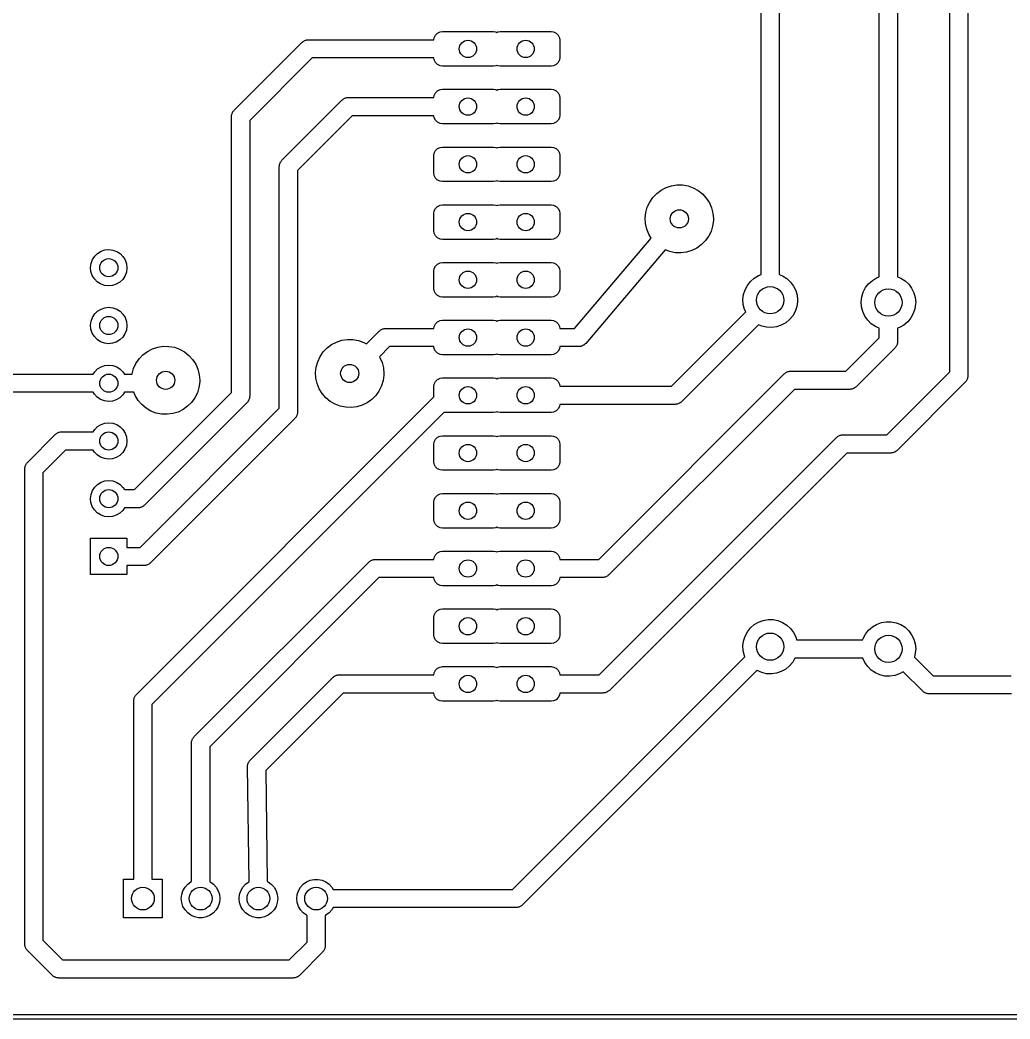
# Model space of a CAD drawing. Extents: x 66 to 226, y -133 to -63.
# Drawn here: x 137.09 to 180.65, y -133.1 to -89.15 of the extents above; entities that cross this region are included whole.
import ezdxf

# ---------------------------------------------------------------- set-up
doc = ezdxf.new("R2010")
doc.units = 0
doc.layers.add('BLACK', color=7, linetype='CONTINUOUS')

msp = doc.modelspace()

# ---------------------------------------------------------------- linework, layer by layer
at = {"layer": 'BLACK', "linetype": 'CONTINUOUS'}
for p, q in [((175.7, -71.5), (175.7, -100.453)), ((174.9, -100.454), (174.9, -71.6657)), ((169.7, -100.354), (169.7, -72.3657)), ((170.5, -72.2), (170.5, -100.353)), ((178, -104.634), (178, -86.2841)), ((178.8, -86.7923), (178.8, -104.8)), ((149.523, -90.1187), (149.545, -90.0964)), ((149.545, -90.0964), (149.573, -90.0821)), ((149.573, -90.0821), (149.598, -90.0636)), ((149.598, -90.0636), (149.628, -90.0539)), ((149.628, -90.0539), (149.656, -90.0396)), ((149.656, -90.0396), (149.687, -90.0347)), ((149.687, -90.0347), (149.717, -90.0249)), ((149.717, -90.0249), (149.749, -90.0249)), ((149.749, -90.0249), (149.78, -90.02)), ((149.78, -90.02), (155.303, -90.02)), ((155.303, -90.02), (155.316, -89.9302)), ((155.316, -89.9302), (155.371, -89.8178)), ((155.371, -89.8178), (155.459, -89.7292)), ((155.459, -89.7292), (155.572, -89.6741)), ((155.572, -89.6741), (155.681, -89.658)), ((155.681, -89.658), (157.919, -89.658)), ((157.919, -89.658), (158.028, -89.6739)), ((158.028, -89.6739), (158.07, -89.6945)), ((158.07, -89.6945), (158.112, -89.6741)), ((158.112, -89.6741), (158.221, -89.658)), ((158.221, -89.658), (160.459, -89.658)), ((160.459, -89.658), (160.568, -89.6739)), ((160.568, -89.6739), (160.68, -89.7288)), ((160.68, -89.7288), (160.769, -89.8172)), ((160.769, -89.8172), (160.824, -89.9295)), ((160.824, -89.9295), (160.84, -90.039)), ((160.84, -90.039), (160.84, -90.801)), ((146.517, -93.1172), (149.497, -90.1372)), ((149.497, -90.1372), (149.523, -90.1187)), ((149.946, -90.82), (147.2, -93.5657)), ((155.303, -90.82), (149.946, -90.82)), ((155.316, -90.9105), (155.303, -90.82)), ((155.371, -91.0228), (155.316, -90.9105)), ((160.824, -90.9098), (160.769, -91.0222)), ((160.84, -90.801), (160.824, -90.9098)), ((155.46, -91.1112), (155.371, -91.0228)), ((155.572, -91.1661), (155.46, -91.1112)), ((155.681, -91.182), (155.572, -91.1661)), ((157.919, -91.182), (155.681, -91.182)), ((158.028, -91.1659), (157.919, -91.182)), ((158.07, -91.1455), (158.028, -91.1659)), ((158.112, -91.1661), (158.07, -91.1455)), ((158.221, -91.182), (158.112, -91.1661)), ((160.459, -91.182), (158.221, -91.182)), ((160.568, -91.1659), (160.459, -91.182)), ((160.681, -91.1108), (160.568, -91.1659)), ((160.769, -91.0222), (160.681, -91.1108)), ((155.371, -92.3578), (155.459, -92.2692)), ((155.459, -92.2692), (155.572, -92.2141)), ((155.572, -92.2141), (155.681, -92.198)), ((155.681, -92.198), (157.919, -92.198)), ((157.919, -92.198), (158.028, -92.2139)), ((158.028, -92.2139), (158.07, -92.2345)), ((158.07, -92.2345), (158.112, -92.2141)), ((158.112, -92.2141), (158.221, -92.198)), ((158.221, -92.198), (160.459, -92.198)), ((160.459, -92.198), (160.568, -92.2139)), ((160.568, -92.2139), (160.68, -92.2688)), ((160.68, -92.2688), (160.769, -92.3572)), ((148.617, -95.3172), (151.257, -92.6772)), ((151.257, -92.6772), (151.283, -92.6587)), ((151.283, -92.6587), (151.305, -92.6364)), ((151.305, -92.6364), (151.333, -92.6221)), ((151.333, -92.6221), (151.358, -92.6036)), ((151.358, -92.6036), (151.388, -92.5939)), ((151.388, -92.5939), (151.416, -92.5796)), ((151.416, -92.5796), (151.447, -92.5747)), ((151.447, -92.5747), (151.477, -92.5649)), ((151.477, -92.5649), (151.509, -92.5649)), ((151.509, -92.5649), (151.54, -92.56)), ((151.54, -92.56), (155.303, -92.56)), ((155.303, -92.56), (155.316, -92.4702)), ((155.316, -92.4702), (155.371, -92.3578)), ((160.769, -92.3572), (160.824, -92.4695)), ((160.824, -92.4695), (160.84, -92.579)), ((160.84, -92.579), (160.84, -93.341)), ((146.462, -93.1929), (146.476, -93.1649)), ((146.476, -93.1649), (146.499, -93.1426)), ((146.499, -93.1426), (146.517, -93.1172)), ((146.4, -93.4), (146.405, -93.3689)), ((146.4, -105.534), (146.4, -93.4)), ((146.405, -93.3374), (146.415, -93.3075)), ((146.405, -93.3689), (146.405, -93.3374)), ((146.415, -93.3075), (146.42, -93.2764)), ((146.42, -93.2764), (146.434, -93.2483)), ((146.434, -93.2483), (146.444, -93.2184)), ((146.444, -93.2184), (146.462, -93.1929)), ((147.2, -93.5657), (147.2, -105.7)), ((151.706, -93.36), (149.3, -95.7657)), ((155.303, -93.36), (151.706, -93.36)), ((155.316, -93.4505), (155.303, -93.36)), ((155.371, -93.5628), (155.316, -93.4505)), ((155.46, -93.6512), (155.371, -93.5628)), ((160.769, -93.5622), (160.681, -93.6508)), ((160.824, -93.4498), (160.769, -93.5622)), ((160.84, -93.341), (160.824, -93.4498)), ((155.572, -93.7061), (155.46, -93.6512)), ((155.681, -93.722), (155.572, -93.7061)), ((157.919, -93.722), (155.681, -93.722)), ((158.028, -93.7059), (157.919, -93.722)), ((158.07, -93.6855), (158.028, -93.7059)), ((158.112, -93.7061), (158.07, -93.6855)), ((158.221, -93.722), (158.112, -93.7061)), ((160.459, -93.722), (158.221, -93.722)), ((160.568, -93.7059), (160.459, -93.722)), ((160.681, -93.6508), (160.568, -93.7059)), ((155.316, -95.0102), (155.371, -94.8978)), ((155.371, -94.8978), (155.459, -94.8092)), ((155.459, -94.8092), (155.572, -94.7541)), ((155.572, -94.7541), (155.681, -94.738)), ((155.681, -94.738), (157.919, -94.738)), ((157.919, -94.738), (158.028, -94.7539)), ((158.028, -94.7539), (158.07, -94.7745)), ((158.07, -94.7745), (158.112, -94.7541)), ((158.112, -94.7541), (158.221, -94.738)), ((158.221, -94.738), (160.459, -94.738)), ((160.459, -94.738), (160.568, -94.7539)), ((160.568, -94.7539), (160.68, -94.8088)), ((160.68, -94.8088), (160.769, -94.8972)), ((160.769, -94.8972), (160.824, -95.0095)), ((148.562, -95.3929), (148.576, -95.3649)), ((148.576, -95.3649), (148.599, -95.3426)), ((148.599, -95.3426), (148.617, -95.3172)), ((155.3, -95.119), (155.316, -95.0102)), ((155.3, -95.881), (155.3, -95.119)), ((160.824, -95.0095), (160.84, -95.119)), ((160.84, -95.119), (160.84, -95.881)), ((148.5, -95.6), (148.505, -95.5689)), ((148.5, -106.234), (148.5, -95.6)), ((148.505, -95.5374), (148.515, -95.5075)), ((148.505, -95.5689), (148.505, -95.5374)), ((148.515, -95.5075), (148.52, -95.4764)), ((148.52, -95.4764), (148.534, -95.4483)), ((148.534, -95.4483), (148.544, -95.4184)), ((148.544, -95.4184), (148.562, -95.3929)), ((149.3, -95.7657), (149.3, -106.4)), ((155.316, -95.9905), (155.3, -95.881)), ((155.371, -96.1028), (155.316, -95.9905)), ((155.46, -96.1912), (155.371, -96.1028)), ((155.572, -96.2461), (155.46, -96.1912)), ((155.681, -96.262), (155.572, -96.2461)), ((158.028, -96.2459), (157.919, -96.262)), ((158.07, -96.2255), (158.028, -96.2459)), ((158.112, -96.2461), (158.07, -96.2255)), ((158.221, -96.262), (158.112, -96.2461)), ((160.568, -96.2459), (160.459, -96.262)), ((160.681, -96.1908), (160.568, -96.2459)), ((160.769, -96.1022), (160.681, -96.1908)), ((160.824, -95.9898), (160.769, -96.1022)), ((160.84, -95.881), (160.824, -95.9898)), ((157.919, -96.262), (155.681, -96.262)), ((160.459, -96.262), (158.221, -96.262)), ((165.104, -96.7783), (165.301, -96.6307)), ((165.301, -96.6307), (165.519, -96.5172)), ((165.519, -96.5172), (165.752, -96.4408)), ((165.752, -96.4408), (165.995, -96.4037)), ((165.995, -96.4037), (166.241, -96.4067)), ((166.241, -96.4067), (166.483, -96.4498)), ((166.483, -96.4498), (166.715, -96.5318)), ((166.715, -96.5318), (166.93, -96.6506)), ((166.93, -96.6506), (167.123, -96.803)), ((164.796, -97.1591), (164.934, -96.956)), ((164.934, -96.956), (165.104, -96.7783)), ((167.123, -96.803), (167.288, -96.9848)), ((167.288, -96.9848), (167.422, -97.1912)), ((155.3, -97.659), (155.316, -97.5502)), ((155.316, -97.5502), (155.371, -97.4378)), ((155.371, -97.4378), (155.459, -97.3492)), ((155.459, -97.3492), (155.572, -97.2941)), ((155.572, -97.2941), (155.681, -97.278)), ((155.681, -97.278), (157.919, -97.278)), ((157.919, -97.278), (158.028, -97.2939)), ((158.028, -97.2939), (158.07, -97.3145)), ((158.07, -97.3145), (158.112, -97.2941)), ((158.112, -97.2941), (158.221, -97.278)), ((158.221, -97.278), (160.459, -97.278)), ((160.459, -97.278), (160.568, -97.2939)), ((160.568, -97.2939), (160.68, -97.3488)), ((160.68, -97.3488), (160.769, -97.4372)), ((160.769, -97.4372), (160.824, -97.5495)), ((160.824, -97.5495), (160.84, -97.659)), ((164.627, -97.6189), (164.692, -97.3821)), ((164.692, -97.3821), (164.796, -97.1591)), ((167.422, -97.1912), (167.52, -97.4166)), ((167.52, -97.4166), (167.58, -97.655)), ((155.3, -98.421), (155.3, -97.659)), ((160.84, -97.659), (160.84, -98.421)), ((164.6, -97.8634), (164.627, -97.6189)), ((164.615, -98.1088), (164.6, -97.8634)), ((167.598, -97.9733), (167.566, -98.217)), ((167.58, -97.655), (167.6, -97.9)), ((167.6, -97.9), (167.598, -97.9733)), ((155.316, -98.5305), (155.3, -98.421)), ((160.84, -98.421), (160.824, -98.5298)), ((164.669, -98.3486), (164.615, -98.1088)), ((164.761, -98.5763), (164.669, -98.3486)), ((167.566, -98.217), (167.495, -98.4522)), ((155.371, -98.6428), (155.316, -98.5305)), ((155.46, -98.7312), (155.371, -98.6428)), ((155.572, -98.7861), (155.46, -98.7312)), ((155.681, -98.802), (155.572, -98.7861)), ((157.919, -98.802), (155.681, -98.802)), ((158.028, -98.7859), (157.919, -98.802)), ((158.07, -98.7655), (158.028, -98.7859)), ((158.112, -98.7861), (158.07, -98.7655)), ((158.221, -98.802), (158.112, -98.7861)), ((160.459, -98.802), (158.221, -98.802)), ((160.568, -98.7859), (160.459, -98.802)), ((160.681, -98.7308), (160.568, -98.7859)), ((160.769, -98.6422), (160.681, -98.7308)), ((160.824, -98.5298), (160.769, -98.6422)), ((161.495, -102.72), (164.863, -98.7422)), ((164.863, -98.7422), (164.761, -98.5763)), ((167.242, -98.8722), (167.068, -99.0457)), ((167.386, -98.6726), (167.242, -98.8722)), ((167.495, -98.4522), (167.386, -98.6726)), ((140.505, -99.4196), (140.657, -99.3261)), ((140.657, -99.3261), (140.826, -99.2687)), ((140.826, -99.2687), (141.003, -99.25)), ((141.003, -99.25), (141.18, -99.2711)), ((141.18, -99.2711), (141.348, -99.331)), ((165.472, -99.2605), (161.985, -103.378)), ((165.682, -99.3404), (165.472, -99.2605)), ((166.647, -99.2966), (166.412, -99.3672)), ((166.868, -99.1884), (166.647, -99.2966)), ((167.068, -99.0457), (166.868, -99.1884)), ((140.22, -99.8619), (140.281, -99.6943)), ((140.281, -99.6943), (140.378, -99.5444)), ((140.378, -99.5444), (140.505, -99.4196)), ((141.348, -99.331), (141.499, -99.4265)), ((141.499, -99.4265), (141.624, -99.5531)), ((141.624, -99.5531), (141.719, -99.7043)), ((141.719, -99.7043), (141.778, -99.8728)), ((165.922, -99.3894), (165.682, -99.3404)), ((166.168, -99.3985), (165.922, -99.3894)), ((166.412, -99.3672), (166.168, -99.3985)), ((140.198, -100.039), (140.22, -99.8619)), ((140.215, -100.216), (140.198, -100.039)), ((141.797, -100.072), (141.772, -100.249)), ((141.778, -99.8728), (141.797, -100.05)), ((141.797, -100.05), (141.797, -100.072)), ((155.3, -100.199), (155.316, -100.09)), ((155.3, -100.961), (155.3, -100.199)), ((155.316, -100.09), (155.371, -99.9778)), ((155.371, -99.9778), (155.459, -99.8892)), ((155.459, -99.8892), (155.572, -99.8341)), ((155.572, -99.8341), (155.681, -99.818)), ((155.681, -99.818), (157.919, -99.818)), ((157.919, -99.818), (158.028, -99.8339)), ((158.028, -99.8339), (158.07, -99.8545)), ((158.07, -99.8545), (158.112, -99.8341)), ((158.112, -99.8341), (158.221, -99.818)), ((158.221, -99.818), (160.459, -99.818)), ((160.459, -99.818), (160.568, -99.8339)), ((160.568, -99.8339), (160.68, -99.8888)), ((160.68, -99.8888), (160.769, -99.9772)), ((160.769, -99.9772), (160.824, -100.09)), ((160.824, -100.09), (160.84, -100.199)), ((160.84, -100.199), (160.84, -100.961)), ((140.271, -100.386), (140.215, -100.216)), ((140.364, -100.538), (140.271, -100.386)), ((140.488, -100.666), (140.364, -100.538)), ((141.61, -100.564), (141.481, -100.687)), ((141.709, -100.416), (141.61, -100.564)), ((141.772, -100.249), (141.709, -100.416)), ((169.23, -100.654), (169.395, -100.509)), ((169.395, -100.509), (169.583, -100.397)), ((169.583, -100.397), (169.7, -100.354)), ((170.5, -100.353), (170.645, -100.411)), ((170.645, -100.411), (170.831, -100.528)), ((170.831, -100.528), (170.992, -100.677)), ((174.43, -100.754), (174.595, -100.609)), ((174.595, -100.609), (174.783, -100.497)), ((174.783, -100.497), (174.9, -100.454)), ((175.7, -100.453), (175.845, -100.511)), ((175.845, -100.511), (176.031, -100.628)), ((176.031, -100.628), (176.192, -100.777)), ((140.637, -100.764), (140.488, -100.666)), ((140.804, -100.826), (140.637, -100.764)), ((140.981, -100.85), (140.804, -100.826)), ((141.158, -100.834), (140.981, -100.85)), ((141.328, -100.779), (141.158, -100.834)), ((141.481, -100.687), (141.328, -100.779)), ((155.316, -101.07), (155.3, -100.961)), ((155.371, -101.183), (155.316, -101.07)), ((160.824, -101.07), (160.769, -101.182)), ((160.84, -100.961), (160.824, -101.07)), ((168.926, -101.231), (168.991, -101.021)), ((168.991, -101.021), (169.094, -100.826)), ((169.094, -100.826), (169.23, -100.654)), ((170.992, -100.677), (171.123, -100.853)), ((171.123, -100.853), (171.22, -101.05)), ((171.22, -101.05), (171.28, -101.261)), ((174.191, -101.121), (174.294, -100.926)), ((174.294, -100.926), (174.43, -100.754)), ((176.192, -100.777), (176.323, -100.953)), ((176.323, -100.953), (176.42, -101.15)), ((155.46, -101.271), (155.371, -101.183)), ((155.572, -101.326), (155.46, -101.271)), ((155.681, -101.342), (155.572, -101.326)), ((157.919, -101.342), (155.681, -101.342)), ((158.028, -101.326), (157.919, -101.342)), ((158.07, -101.306), (158.028, -101.326)), ((158.112, -101.326), (158.07, -101.306)), ((158.221, -101.342), (158.112, -101.326)), ((160.459, -101.342), (158.221, -101.342)), ((160.568, -101.326), (160.459, -101.342)), ((160.681, -101.271), (160.568, -101.326)), ((160.769, -101.182), (160.681, -101.271)), ((168.9, -101.449), (168.926, -101.231)), ((168.915, -101.668), (168.9, -101.449)), ((171.28, -101.261), (171.3, -101.48)), ((171.3, -101.48), (171.298, -101.543)), ((174.1, -101.549), (174.126, -101.331)), ((174.126, -101.331), (174.191, -101.121)), ((176.42, -101.15), (176.48, -101.361)), ((176.48, -101.361), (176.5, -101.58)), ((140.378, -102.084), (140.505, -101.96)), ((140.505, -101.96), (140.657, -101.866)), ((140.657, -101.866), (140.826, -101.809)), ((140.826, -101.809), (141.003, -101.79)), ((141.003, -101.79), (141.18, -101.811)), ((141.18, -101.811), (141.348, -101.871)), ((141.348, -101.871), (141.499, -101.967)), ((168.969, -101.881), (168.915, -101.668)), ((169.021, -101.993), (168.969, -101.881)), ((171.267, -101.76), (171.196, -101.968)), ((171.298, -101.543), (171.267, -101.76)), ((174.115, -101.768), (174.1, -101.549)), ((174.169, -101.981), (174.115, -101.768)), ((176.467, -101.86), (176.396, -102.068)), ((176.498, -101.643), (176.467, -101.86)), ((176.5, -101.58), (176.498, -101.643)), ((140.198, -102.579), (140.22, -102.402)), ((140.22, -102.402), (140.281, -102.234)), ((140.281, -102.234), (140.378, -102.084)), ((141.499, -101.967), (141.624, -102.093)), ((141.624, -102.093), (141.719, -102.244)), ((141.719, -102.244), (141.778, -102.413)), ((155.459, -102.429), (155.572, -102.374)), ((155.572, -102.374), (155.681, -102.358)), ((155.681, -102.358), (157.919, -102.358)), ((157.919, -102.358), (158.028, -102.374)), ((158.028, -102.374), (158.07, -102.394)), ((158.07, -102.394), (158.112, -102.374)), ((158.112, -102.374), (158.221, -102.358)), ((158.221, -102.358), (160.459, -102.358)), ((160.459, -102.358), (160.568, -102.374)), ((160.568, -102.374), (160.68, -102.429)), ((165.754, -105.26), (169.021, -101.993)), ((170.949, -102.329), (170.78, -102.469)), ((171.089, -102.16), (170.949, -102.329)), ((171.196, -101.968), (171.089, -102.16)), ((174.261, -102.18), (174.169, -101.981)), ((174.388, -102.359), (174.261, -102.18)), ((174.545, -102.513), (174.388, -102.359)), ((176.289, -102.26), (176.149, -102.429)), ((176.396, -102.068), (176.289, -102.26)), ((140.215, -102.756), (140.198, -102.579)), ((140.271, -102.926), (140.215, -102.756)), ((141.772, -102.789), (141.709, -102.956)), ((141.797, -102.612), (141.772, -102.789)), ((141.778, -102.413), (141.797, -102.59)), ((141.797, -102.59), (141.797, -102.612)), ((152.336, -103.399), (152.897, -102.837)), ((152.897, -102.837), (152.923, -102.819)), ((152.923, -102.819), (152.945, -102.796)), ((152.945, -102.796), (152.973, -102.782)), ((152.973, -102.782), (152.998, -102.764)), ((152.998, -102.764), (153.028, -102.754)), ((153.028, -102.754), (153.056, -102.74)), ((153.056, -102.74), (153.087, -102.735)), ((153.087, -102.735), (153.117, -102.725)), ((153.117, -102.725), (153.149, -102.725)), ((153.149, -102.725), (153.18, -102.72)), ((153.18, -102.72), (155.303, -102.72)), ((155.303, -102.72), (155.316, -102.63)), ((155.316, -102.63), (155.371, -102.518)), ((155.371, -102.518), (155.459, -102.429)), ((160.68, -102.429), (160.769, -102.517)), ((160.769, -102.517), (160.824, -102.63)), ((160.824, -102.63), (160.837, -102.72)), ((160.837, -102.72), (161.495, -102.72)), ((169.586, -102.56), (166.203, -105.943)), ((169.729, -102.621), (169.586, -102.56)), ((169.943, -102.67), (169.729, -102.621)), ((170.163, -102.678), (169.943, -102.67)), ((170.38, -102.647), (170.163, -102.678)), ((170.588, -102.576), (170.38, -102.647)), ((170.78, -102.469), (170.588, -102.576)), ((174.727, -102.635), (174.545, -102.513)), ((174.9, -102.709), (174.727, -102.635)), ((174.9, -103.134), (174.9, -102.709)), ((175.788, -102.676), (175.7, -102.706)), ((175.7, -102.706), (175.7, -103.3)), ((175.98, -102.569), (175.788, -102.676)), ((176.149, -102.429), (175.98, -102.569)), ((140.364, -103.078), (140.271, -102.926)), ((140.488, -103.206), (140.364, -103.078)), ((140.637, -103.304), (140.488, -103.206)), ((141.481, -103.227), (141.328, -103.319)), ((141.61, -103.104), (141.481, -103.227)), ((141.709, -102.956), (141.61, -103.104)), ((151.019, -103.317), (151.252, -103.241)), ((151.252, -103.241), (151.495, -103.204)), ((151.495, -103.204), (151.741, -103.207)), ((151.741, -103.207), (151.983, -103.25)), ((151.983, -103.25), (152.215, -103.332)), ((173.434, -104.6), (174.9, -103.134)), ((140.804, -103.366), (140.637, -103.304)), ((140.981, -103.39), (140.804, -103.366)), ((141.158, -103.374), (140.981, -103.39)), ((141.328, -103.319), (141.158, -103.374)), ((142.701, -103.731), (142.919, -103.617)), ((142.919, -103.617), (143.152, -103.541)), ((143.152, -103.541), (143.395, -103.504)), ((143.395, -103.504), (143.641, -103.507)), ((143.641, -103.507), (143.883, -103.55)), ((143.883, -103.55), (144.115, -103.632)), ((144.115, -103.632), (144.33, -103.751)), ((150.434, -103.756), (150.604, -103.578)), ((150.604, -103.578), (150.801, -103.431)), ((150.801, -103.431), (151.019, -103.317)), ((152.215, -103.332), (152.336, -103.399)), ((153.346, -103.52), (152.903, -103.962)), ((155.303, -103.52), (153.346, -103.52)), ((155.316, -103.61), (155.303, -103.52)), ((155.371, -103.723), (155.316, -103.61)), ((160.824, -103.61), (160.769, -103.722)), ((160.837, -103.52), (160.824, -103.61)), ((161.68, -103.52), (160.837, -103.52)), ((161.727, -103.513), (161.68, -103.52)), ((161.775, -103.509), (161.727, -103.513)), ((161.789, -103.503), (161.775, -103.509)), ((161.804, -103.5), (161.789, -103.503)), ((161.846, -103.479), (161.804, -103.5)), ((161.89, -103.46), (161.846, -103.479)), ((161.902, -103.45), (161.89, -103.46)), ((161.915, -103.444), (161.902, -103.45)), ((161.949, -103.41), (161.915, -103.444)), ((161.985, -103.378), (161.949, -103.41)), ((175.583, -103.583), (173.883, -105.283)), ((175.601, -103.557), (175.583, -103.583)), ((175.624, -103.535), (175.601, -103.557)), ((175.638, -103.507), (175.624, -103.535)), ((175.656, -103.482), (175.638, -103.507)), ((175.666, -103.452), (175.656, -103.482)), ((175.68, -103.424), (175.666, -103.452)), ((175.685, -103.393), (175.68, -103.424)), ((175.695, -103.363), (175.685, -103.393)), ((175.7, -103.3), (175.695, -103.331)), ((175.695, -103.331), (175.695, -103.363)), ((142.196, -104.259), (142.334, -104.056)), ((142.334, -104.056), (142.504, -103.878)), ((142.504, -103.878), (142.701, -103.731)), ((144.33, -103.751), (144.523, -103.903)), ((144.523, -103.903), (144.688, -104.085)), ((144.688, -104.085), (144.822, -104.291)), ((150.192, -104.182), (150.296, -103.959)), ((150.296, -103.959), (150.434, -103.756)), ((152.903, -103.962), (152.922, -103.991)), ((152.922, -103.991), (153.02, -104.217)), ((155.46, -103.811), (155.371, -103.723)), ((155.572, -103.866), (155.46, -103.811)), ((155.681, -103.882), (155.572, -103.866)), ((157.919, -103.882), (155.681, -103.882)), ((158.028, -103.866), (157.919, -103.882)), ((158.07, -103.846), (158.028, -103.866)), ((158.112, -103.866), (158.07, -103.846)), ((158.221, -103.882), (158.112, -103.866)), ((160.459, -103.882), (158.221, -103.882)), ((160.568, -103.866), (160.459, -103.882)), ((160.681, -103.811), (160.568, -103.866)), ((160.769, -103.722), (160.681, -103.811)), ((140.378, -104.624), (140.505, -104.5)), ((140.505, -104.5), (140.657, -104.406)), ((140.657, -104.406), (140.826, -104.349)), ((140.826, -104.349), (141.003, -104.33)), ((141.003, -104.33), (141.18, -104.351)), ((141.18, -104.351), (141.348, -104.411)), ((141.348, -104.411), (141.499, -104.507)), ((141.499, -104.507), (141.624, -104.633)), ((142.027, -104.719), (142.092, -104.482)), ((142.092, -104.482), (142.196, -104.259)), ((144.822, -104.291), (144.92, -104.517)), ((144.92, -104.517), (144.98, -104.755)), ((150.1, -104.663), (150.127, -104.419)), ((150.127, -104.419), (150.192, -104.182)), ((153.02, -104.217), (153.08, -104.455)), ((153.08, -104.455), (153.1, -104.7)), ((170.969, -104.605), (171, -104.6)), ((171, -104.6), (173.434, -104.6)), ((131.525, -104.73), (140.309, -104.73)), ((140.309, -104.73), (140.378, -104.624)), ((141.624, -104.633), (141.685, -104.73)), ((141.685, -104.73), (142.025, -104.73)), ((142.025, -104.73), (142.027, -104.719)), ((144.98, -104.755), (145, -105)), ((145, -105), (144.998, -105.073)), ((150.115, -104.909), (150.1, -104.663)), ((150.169, -105.149), (150.115, -104.909)), ((153.066, -105.017), (152.995, -105.252)), ((153.098, -104.773), (153.066, -105.017)), ((153.1, -104.7), (153.098, -104.773)), ((155.371, -105.058), (155.459, -104.969)), ((155.459, -104.969), (155.572, -104.914)), ((155.572, -104.914), (155.681, -104.898)), ((155.681, -104.898), (157.919, -104.898)), ((157.919, -104.898), (158.028, -104.914)), ((158.028, -104.914), (158.07, -104.934)), ((158.07, -104.934), (158.112, -104.914)), ((158.112, -104.914), (158.221, -104.898)), ((158.221, -104.898), (160.459, -104.898)), ((160.459, -104.898), (160.568, -104.914)), ((160.568, -104.914), (160.68, -104.969)), ((160.68, -104.969), (160.769, -105.057)), ((162.554, -112.88), (170.717, -104.717)), ((170.717, -104.717), (170.743, -104.699)), ((170.743, -104.699), (170.765, -104.676)), ((170.765, -104.676), (170.793, -104.662)), ((170.793, -104.662), (170.818, -104.644)), ((170.818, -104.644), (170.848, -104.634)), ((170.848, -104.634), (170.876, -104.62)), ((170.876, -104.62), (170.907, -104.615)), ((170.907, -104.615), (170.937, -104.605)), ((170.937, -104.605), (170.969, -104.605)), ((175.234, -107.4), (178, -104.634)), ((178.724, -105.035), (178.701, -105.057)), ((178.738, -105.007), (178.724, -105.035)), ((178.756, -104.982), (178.738, -105.007)), ((178.766, -104.952), (178.756, -104.982)), ((178.78, -104.924), (178.766, -104.952)), ((178.785, -104.893), (178.78, -104.924)), ((178.795, -104.863), (178.785, -104.893)), ((178.8, -104.8), (178.795, -104.831)), ((178.795, -104.831), (178.795, -104.863)), ((144.966, -105.317), (144.895, -105.552)), ((144.998, -105.073), (144.966, -105.317)), ((150.261, -105.376), (150.169, -105.149)), ((150.39, -105.586), (150.261, -105.376)), ((152.886, -105.473), (152.742, -105.672)), ((152.995, -105.252), (152.886, -105.473)), ((155.3, -105.279), (155.316, -105.17)), ((155.3, -105.734), (155.3, -105.279)), ((155.316, -105.17), (155.371, -105.058)), ((160.769, -105.057), (160.824, -105.17)), ((160.824, -105.17), (160.837, -105.26)), ((160.837, -105.26), (165.754, -105.26)), ((171.166, -105.4), (163.003, -113.563)), ((173.6, -105.4), (171.166, -105.4)), ((173.631, -105.395), (173.6, -105.4)), ((173.663, -105.395), (173.631, -105.395)), ((173.693, -105.385), (173.663, -105.395)), ((173.724, -105.38), (173.693, -105.385)), ((173.752, -105.366), (173.724, -105.38)), ((173.782, -105.356), (173.752, -105.366)), ((173.807, -105.338), (173.782, -105.356)), ((173.835, -105.324), (173.807, -105.338)), ((173.857, -105.301), (173.835, -105.324)), ((173.883, -105.283), (173.857, -105.301)), ((178.683, -105.083), (175.683, -108.083)), ((178.701, -105.057), (178.683, -105.083)), ((140.31, -105.53), (131.526, -105.53)), ((140.364, -105.618), (140.31, -105.53)), ((140.488, -105.746), (140.364, -105.618)), ((140.637, -105.844), (140.488, -105.746)), ((140.804, -105.906), (140.637, -105.844)), ((140.981, -105.93), (140.804, -105.906)), ((141.158, -105.914), (140.981, -105.93)), ((141.328, -105.859), (141.158, -105.914)), ((141.481, -105.767), (141.328, -105.859)), ((141.61, -105.644), (141.481, -105.767)), ((141.686, -105.53), (141.61, -105.644)), ((142.102, -105.53), (141.686, -105.53)), ((142.161, -105.676), (142.102, -105.53)), ((142.124, -109.81), (146.4, -105.534)), ((142.29, -105.886), (142.161, -105.676)), ((142.217, -118.817), (155.3, -105.734)), ((142.451, -106.072), (142.29, -105.886)), ((144.786, -105.773), (144.642, -105.972)), ((144.895, -105.552), (144.786, -105.773)), ((147.138, -105.907), (147.124, -105.935)), ((147.156, -105.882), (147.138, -105.907)), ((147.166, -105.852), (147.156, -105.882)), ((147.18, -105.824), (147.166, -105.852)), ((147.185, -105.793), (147.18, -105.824)), ((147.195, -105.763), (147.185, -105.793)), ((147.2, -105.7), (147.195, -105.731)), ((147.195, -105.731), (147.195, -105.763)), ((150.551, -105.772), (150.39, -105.586)), ((150.74, -105.929), (150.551, -105.772)), ((152.568, -105.846), (152.368, -105.988)), ((152.742, -105.672), (152.568, -105.846)), ((142.384, -112.35), (148.5, -106.234)), ((142.64, -106.229), (142.451, -106.072)), ((147.083, -105.983), (142.573, -110.493)), ((142.852, -106.353), (142.64, -106.229)), ((143.082, -106.44), (142.852, -106.353)), ((144.268, -106.288), (144.047, -106.397)), ((144.468, -106.146), (144.268, -106.288)), ((144.642, -105.972), (144.468, -106.146)), ((147.101, -105.957), (147.083, -105.983)), ((147.124, -105.935), (147.101, -105.957)), ((150.952, -106.053), (150.74, -105.929)), ((151.182, -106.14), (150.952, -106.053)), ((151.422, -106.189), (151.182, -106.14)), ((151.668, -106.198), (151.422, -106.189)), ((151.912, -106.167), (151.668, -106.198)), ((152.147, -106.097), (151.912, -106.167)), ((152.368, -105.988), (152.147, -106.097)), ((160.681, -106.351), (160.568, -106.406)), ((160.769, -106.262), (160.681, -106.351)), ((160.824, -106.15), (160.769, -106.262)), ((160.837, -106.06), (160.824, -106.15)), ((165.92, -106.06), (160.837, -106.06)), ((165.951, -106.055), (165.92, -106.06)), ((165.983, -106.055), (165.951, -106.055)), ((166.013, -106.045), (165.983, -106.055)), ((166.044, -106.04), (166.013, -106.045)), ((166.072, -106.026), (166.044, -106.04)), ((166.102, -106.016), (166.072, -106.026)), ((166.127, -105.998), (166.102, -106.016)), ((166.155, -105.984), (166.127, -105.998)), ((166.177, -105.961), (166.155, -105.984)), ((166.203, -105.943), (166.177, -105.961)), ((149.183, -106.683), (142.833, -113.033)), ((155.744, -106.422), (142.9, -119.266)), ((143.322, -106.489), (143.082, -106.44)), ((143.568, -106.498), (143.322, -106.489)), ((143.812, -106.467), (143.568, -106.498)), ((144.047, -106.397), (143.812, -106.467)), ((149.201, -106.657), (149.183, -106.683)), ((149.224, -106.635), (149.201, -106.657)), ((149.238, -106.607), (149.224, -106.635)), ((149.256, -106.582), (149.238, -106.607)), ((149.266, -106.552), (149.256, -106.582)), ((149.28, -106.524), (149.266, -106.552)), ((149.285, -106.493), (149.28, -106.524)), ((149.295, -106.463), (149.285, -106.493)), ((149.3, -106.4), (149.295, -106.431)), ((149.295, -106.431), (149.295, -106.463)), ((157.919, -106.422), (155.744, -106.422)), ((158.028, -106.406), (157.919, -106.422)), ((158.07, -106.386), (158.028, -106.406)), ((158.112, -106.406), (158.07, -106.386)), ((158.221, -106.422), (158.112, -106.406)), ((160.459, -106.422), (158.221, -106.422)), ((160.568, -106.406), (160.459, -106.422)), ((140.309, -107.27), (140.378, -107.164)), ((140.378, -107.164), (140.505, -107.04)), ((140.505, -107.04), (140.657, -106.946)), ((140.657, -106.946), (140.826, -106.889)), ((140.826, -106.889), (141.003, -106.87)), ((141.003, -106.87), (141.18, -106.891)), ((141.18, -106.891), (141.348, -106.951)), ((141.348, -106.951), (141.499, -107.047)), ((141.499, -107.047), (141.624, -107.173)), ((141.624, -107.173), (141.719, -107.324)), ((137.417, -108.617), (138.647, -107.387)), ((138.647, -107.387), (138.673, -107.369)), ((138.673, -107.369), (138.695, -107.346)), ((138.695, -107.346), (138.723, -107.332)), ((138.723, -107.332), (138.748, -107.314)), ((138.748, -107.314), (138.778, -107.304)), ((138.778, -107.304), (138.806, -107.29)), ((138.806, -107.29), (138.837, -107.285)), ((138.837, -107.285), (138.867, -107.275)), ((138.867, -107.275), (138.899, -107.275)), ((138.899, -107.275), (138.93, -107.27)), ((138.93, -107.27), (140.309, -107.27)), ((141.719, -107.324), (141.778, -107.493)), ((141.778, -107.493), (141.797, -107.67)), ((141.797, -107.67), (141.797, -107.692)), ((155.316, -107.71), (155.371, -107.598)), ((155.371, -107.598), (155.459, -107.509)), ((155.459, -107.509), (155.572, -107.454)), ((155.572, -107.454), (155.681, -107.438)), ((155.681, -107.438), (157.919, -107.438)), ((157.919, -107.438), (158.028, -107.454)), ((158.028, -107.454), (158.07, -107.474)), ((158.07, -107.474), (158.112, -107.454)), ((158.112, -107.454), (158.221, -107.438)), ((158.221, -107.438), (160.459, -107.438)), ((160.459, -107.438), (160.568, -107.454)), ((160.568, -107.454), (160.68, -107.509)), ((160.68, -107.509), (160.769, -107.597)), ((160.769, -107.597), (160.824, -107.71)), ((162.574, -117.96), (173.017, -107.517)), ((173.017, -107.517), (173.043, -107.499)), ((173.043, -107.499), (173.065, -107.476)), ((173.065, -107.476), (173.093, -107.462)), ((173.093, -107.462), (173.118, -107.444)), ((173.118, -107.444), (173.148, -107.434)), ((173.148, -107.434), (173.176, -107.42)), ((173.176, -107.42), (173.207, -107.415)), ((173.207, -107.415), (173.237, -107.405)), ((173.237, -107.405), (173.269, -107.405)), ((173.269, -107.405), (173.3, -107.4)), ((173.3, -107.4), (175.234, -107.4)), ((139.096, -108.07), (138.1, -109.066)), ((140.31, -108.07), (139.096, -108.07)), ((140.364, -108.158), (140.31, -108.07)), ((141.709, -108.036), (141.61, -108.184)), ((141.772, -107.869), (141.709, -108.036)), ((141.797, -107.692), (141.772, -107.869)), ((155.3, -107.819), (155.316, -107.71)), ((155.3, -108.581), (155.3, -107.819)), ((160.824, -107.71), (160.84, -107.819)), ((160.84, -107.819), (160.84, -108.581)), ((175.657, -108.101), (175.635, -108.124)), ((175.683, -108.083), (175.657, -108.101)), ((140.488, -108.286), (140.364, -108.158)), ((140.637, -108.384), (140.488, -108.286)), ((140.804, -108.446), (140.637, -108.384)), ((140.981, -108.47), (140.804, -108.446)), ((141.158, -108.454), (140.981, -108.47)), ((141.328, -108.399), (141.158, -108.454)), ((141.481, -108.307), (141.328, -108.399)), ((141.61, -108.184), (141.481, -108.307)), ((173.466, -108.2), (163.023, -118.643)), ((175.4, -108.2), (173.466, -108.2)), ((175.431, -108.195), (175.4, -108.2)), ((175.463, -108.195), (175.431, -108.195)), ((175.493, -108.185), (175.463, -108.195)), ((175.524, -108.18), (175.493, -108.185)), ((175.552, -108.166), (175.524, -108.18)), ((175.582, -108.156), (175.552, -108.166)), ((175.607, -108.138), (175.582, -108.156)), ((175.635, -108.124), (175.607, -108.138)), ((137.3, -108.9), (137.305, -108.869)), ((137.3, -129.8), (137.3, -108.9)), ((137.305, -108.837), (137.315, -108.807)), ((137.305, -108.869), (137.305, -108.837)), ((137.315, -108.807), (137.32, -108.776)), ((137.32, -108.776), (137.334, -108.748)), ((137.334, -108.748), (137.344, -108.718)), ((137.344, -108.718), (137.362, -108.693)), ((137.362, -108.693), (137.376, -108.665)), ((137.376, -108.665), (137.399, -108.643)), ((137.399, -108.643), (137.417, -108.617)), ((155.316, -108.69), (155.3, -108.581)), ((155.371, -108.803), (155.316, -108.69)), ((155.46, -108.891), (155.371, -108.803)), ((155.572, -108.946), (155.46, -108.891)), ((155.681, -108.962), (155.572, -108.946)), ((157.919, -108.962), (155.681, -108.962)), ((158.028, -108.946), (157.919, -108.962)), ((158.07, -108.926), (158.028, -108.946)), ((158.112, -108.946), (158.07, -108.926)), ((158.221, -108.962), (158.112, -108.946)), ((160.459, -108.962), (158.221, -108.962)), ((160.568, -108.946), (160.459, -108.962)), ((160.681, -108.891), (160.568, -108.946)), ((160.769, -108.802), (160.681, -108.891)), ((160.824, -108.69), (160.769, -108.802)), ((160.84, -108.581), (160.824, -108.69)), ((138.1, -109.066), (138.1, -129.634)), ((140.657, -109.486), (140.826, -109.429)), ((140.826, -109.429), (141.003, -109.41)), ((141.003, -109.41), (141.18, -109.431)), ((141.18, -109.431), (141.348, -109.491)), ((140.22, -110.022), (140.281, -109.854)), ((140.281, -109.854), (140.378, -109.704)), ((140.378, -109.704), (140.505, -109.58)), ((140.505, -109.58), (140.657, -109.486)), ((141.348, -109.491), (141.499, -109.587)), ((141.499, -109.587), (141.624, -109.713)), ((141.624, -109.713), (141.685, -109.81)), ((141.685, -109.81), (142.124, -109.81)), ((140.198, -110.199), (140.22, -110.022)), ((140.215, -110.376), (140.198, -110.199)), ((155.3, -110.359), (155.316, -110.25)), ((155.316, -110.25), (155.371, -110.138)), ((155.371, -110.138), (155.459, -110.049)), ((155.459, -110.049), (155.572, -109.994)), ((155.572, -109.994), (155.681, -109.978)), ((155.681, -109.978), (157.919, -109.978)), ((157.919, -109.978), (158.028, -109.994)), ((158.028, -109.994), (158.07, -110.014)), ((158.07, -110.014), (158.112, -109.994)), ((158.112, -109.994), (158.221, -109.978)), ((158.221, -109.978), (160.459, -109.978)), ((160.459, -109.978), (160.568, -109.994)), ((160.568, -109.994), (160.68, -110.049)), ((160.68, -110.049), (160.769, -110.137)), ((160.769, -110.137), (160.824, -110.25)), ((160.824, -110.25), (160.84, -110.359)), ((140.271, -110.546), (140.215, -110.376)), ((140.364, -110.698), (140.271, -110.546)), ((140.488, -110.826), (140.364, -110.698)), ((141.61, -110.724), (141.481, -110.847)), ((141.686, -110.61), (141.61, -110.724)), ((142.29, -110.61), (141.686, -110.61)), ((142.321, -110.605), (142.29, -110.61)), ((142.353, -110.605), (142.321, -110.605)), ((142.383, -110.595), (142.353, -110.605)), ((142.414, -110.59), (142.383, -110.595)), ((142.442, -110.576), (142.414, -110.59)), ((142.472, -110.566), (142.442, -110.576)), ((142.497, -110.548), (142.472, -110.566)), ((142.525, -110.534), (142.497, -110.548)), ((142.547, -110.511), (142.525, -110.534)), ((142.573, -110.493), (142.547, -110.511)), ((155.3, -111.121), (155.3, -110.359)), ((160.84, -110.359), (160.84, -111.121)), ((140.637, -110.924), (140.488, -110.826)), ((140.804, -110.986), (140.637, -110.924)), ((140.981, -111.01), (140.804, -110.986)), ((141.158, -110.994), (140.981, -111.01)), ((141.328, -110.939), (141.158, -110.994)), ((141.481, -110.847), (141.328, -110.939)), ((155.316, -111.23), (155.3, -111.121)), ((160.84, -111.121), (160.824, -111.23)), ((155.371, -111.343), (155.316, -111.23)), ((155.46, -111.431), (155.371, -111.343)), ((155.572, -111.486), (155.46, -111.431)), ((155.681, -111.502), (155.572, -111.486)), ((157.919, -111.502), (155.681, -111.502)), ((158.028, -111.486), (157.919, -111.502)), ((158.07, -111.466), (158.028, -111.486)), ((158.112, -111.486), (158.07, -111.466)), ((158.221, -111.502), (158.112, -111.486)), ((160.459, -111.502), (158.221, -111.502)), ((160.568, -111.486), (160.459, -111.502)), ((160.681, -111.431), (160.568, -111.486)), ((160.769, -111.342), (160.681, -111.431)), ((160.824, -111.23), (160.769, -111.342)), ((140.197, -113.55), (140.197, -111.95)), ((140.197, -111.95), (141.797, -111.95)), ((141.797, -111.95), (141.797, -112.35)), ((141.797, -112.35), (142.384, -112.35)), ((152.485, -112.956), (152.513, -112.942)), ((152.513, -112.942), (152.538, -112.924)), ((152.538, -112.924), (152.568, -112.914)), ((152.568, -112.914), (152.596, -112.9)), ((152.596, -112.9), (152.627, -112.895)), ((152.627, -112.895), (152.657, -112.885)), ((152.657, -112.885), (152.689, -112.885)), ((152.689, -112.885), (152.72, -112.88)), ((152.72, -112.88), (155.303, -112.88)), ((155.303, -112.88), (155.316, -112.79)), ((155.316, -112.79), (155.371, -112.678)), ((155.371, -112.678), (155.459, -112.589)), ((155.459, -112.589), (155.572, -112.534)), ((155.572, -112.534), (155.681, -112.518)), ((155.681, -112.518), (157.919, -112.518)), ((157.919, -112.518), (158.028, -112.534)), ((158.028, -112.534), (158.07, -112.554)), ((158.07, -112.554), (158.112, -112.534)), ((158.112, -112.534), (158.221, -112.518)), ((158.221, -112.518), (160.459, -112.518)), ((160.459, -112.518), (160.568, -112.534)), ((160.568, -112.534), (160.68, -112.589)), ((160.68, -112.589), (160.769, -112.677)), ((160.769, -112.677), (160.824, -112.79)), ((160.824, -112.79), (160.837, -112.88)), ((160.837, -112.88), (162.554, -112.88)), ((142.55, -113.15), (141.797, -113.15)), ((141.797, -113.15), (141.797, -113.55)), ((142.581, -113.145), (142.55, -113.15)), ((142.613, -113.145), (142.581, -113.145)), ((142.643, -113.135), (142.613, -113.145)), ((142.674, -113.13), (142.643, -113.135)), ((142.702, -113.116), (142.674, -113.13)), ((142.732, -113.106), (142.702, -113.116)), ((142.757, -113.088), (142.732, -113.106)), ((142.785, -113.074), (142.757, -113.088)), ((142.807, -113.051), (142.785, -113.074)), ((142.833, -113.033), (142.807, -113.051)), ((144.757, -120.677), (152.437, -112.997)), ((152.437, -112.997), (152.463, -112.979)), ((152.463, -112.979), (152.485, -112.956)), ((141.797, -113.55), (140.197, -113.55)), ((152.886, -113.68), (145.44, -121.126)), ((155.303, -113.68), (152.886, -113.68)), ((155.316, -113.77), (155.303, -113.68)), ((155.371, -113.883), (155.316, -113.77)), ((160.824, -113.77), (160.769, -113.882)), ((160.837, -113.68), (160.824, -113.77)), ((162.72, -113.68), (160.837, -113.68)), ((162.751, -113.675), (162.72, -113.68)), ((162.783, -113.675), (162.751, -113.675)), ((162.813, -113.665), (162.783, -113.675)), ((162.844, -113.66), (162.813, -113.665)), ((162.872, -113.646), (162.844, -113.66)), ((162.902, -113.636), (162.872, -113.646)), ((162.927, -113.618), (162.902, -113.636)), ((162.955, -113.604), (162.927, -113.618)), ((162.977, -113.581), (162.955, -113.604)), ((163.003, -113.563), (162.977, -113.581)), ((155.46, -113.971), (155.371, -113.883)), ((155.572, -114.026), (155.46, -113.971)), ((155.681, -114.042), (155.572, -114.026)), ((157.919, -114.042), (155.681, -114.042)), ((158.028, -114.026), (157.919, -114.042)), ((158.07, -114.006), (158.028, -114.026)), ((158.112, -114.026), (158.07, -114.006)), ((158.221, -114.042), (158.112, -114.026)), ((160.459, -114.042), (158.221, -114.042)), ((160.568, -114.026), (160.459, -114.042)), ((160.681, -113.971), (160.568, -114.026)), ((160.769, -113.882), (160.681, -113.971)), ((155.371, -115.218), (155.459, -115.129)), ((155.459, -115.129), (155.572, -115.074)), ((155.572, -115.074), (155.681, -115.058)), ((155.681, -115.058), (157.919, -115.058)), ((157.919, -115.058), (158.028, -115.074)), ((158.028, -115.074), (158.07, -115.094)), ((158.07, -115.094), (158.112, -115.074)), ((158.112, -115.074), (158.221, -115.058)), ((158.221, -115.058), (160.459, -115.058)), ((160.459, -115.058), (160.568, -115.074)), ((160.568, -115.074), (160.68, -115.129)), ((160.68, -115.129), (160.769, -115.217)), ((155.3, -115.439), (155.316, -115.33)), ((155.3, -116.201), (155.3, -115.439)), ((155.316, -115.33), (155.371, -115.218)), ((160.769, -115.217), (160.824, -115.33)), ((160.824, -115.33), (160.84, -115.439)), ((160.84, -115.439), (160.84, -116.201)), ((169.583, -115.637), (169.789, -115.561)), ((169.789, -115.561), (170.006, -115.524)), ((170.006, -115.524), (170.225, -115.527)), ((170.225, -115.527), (170.441, -115.569)), ((170.441, -115.569), (170.645, -115.651)), ((169.094, -116.066), (169.23, -115.894)), ((169.23, -115.894), (169.395, -115.749)), ((169.395, -115.749), (169.583, -115.637)), ((170.645, -115.651), (170.831, -115.768)), ((170.831, -115.768), (170.992, -115.917)), ((170.992, -115.917), (171.123, -116.093)), ((174.294, -116.166), (174.43, -115.994)), ((174.43, -115.994), (174.595, -115.849)), ((174.595, -115.849), (174.783, -115.737)), ((174.783, -115.737), (174.989, -115.661)), ((174.989, -115.661), (175.206, -115.624)), ((175.206, -115.624), (175.425, -115.627)), ((175.425, -115.627), (175.641, -115.669)), ((175.641, -115.669), (175.845, -115.751)), ((175.845, -115.751), (176.031, -115.868)), ((176.031, -115.868), (176.192, -116.017)), ((176.192, -116.017), (176.323, -116.193)), ((155.316, -116.31), (155.3, -116.201)), ((155.371, -116.423), (155.316, -116.31)), ((155.46, -116.511), (155.371, -116.423)), ((160.769, -116.422), (160.681, -116.511)), ((160.824, -116.31), (160.769, -116.422)), ((160.84, -116.201), (160.824, -116.31)), ((168.926, -116.471), (168.991, -116.261)), ((168.991, -116.261), (169.094, -116.066)), ((171.123, -116.093), (171.22, -116.29)), ((171.22, -116.29), (171.257, -116.42)), ((171.257, -116.42), (174.173, -116.42)), ((174.173, -116.42), (174.191, -116.361)), ((174.191, -116.361), (174.294, -116.166)), ((176.323, -116.193), (176.42, -116.39)), ((176.42, -116.39), (176.48, -116.601)), ((155.572, -116.566), (155.46, -116.511)), ((155.681, -116.582), (155.572, -116.566)), ((157.919, -116.582), (155.681, -116.582)), ((158.028, -116.566), (157.919, -116.582)), ((158.07, -116.546), (158.028, -116.566)), ((158.112, -116.566), (158.07, -116.546)), ((158.221, -116.582), (158.112, -116.566)), ((160.459, -116.582), (158.221, -116.582)), ((160.568, -116.566), (160.459, -116.582)), ((160.681, -116.511), (160.568, -116.566)), ((168.9, -116.689), (168.926, -116.471)), ((168.915, -116.908), (168.9, -116.689)), ((176.498, -116.883), (176.467, -117.1)), ((176.48, -116.601), (176.5, -116.82)), ((176.5, -116.82), (176.498, -116.883)), ((158.754, -127.4), (168.989, -117.165)), ((168.969, -117.121), (168.915, -116.908)), ((168.989, -117.165), (168.969, -117.121)), ((171.19, -117.22), (171.089, -117.4)), ((174.169, -117.22), (171.19, -117.22)), ((174.169, -117.221), (174.169, -117.22)), ((174.261, -117.42), (174.169, -117.221)), ((176.467, -117.1), (176.441, -117.176)), ((176.441, -117.176), (177.266, -118)), ((155.316, -117.87), (155.371, -117.758)), ((155.371, -117.758), (155.459, -117.669)), ((155.459, -117.669), (155.572, -117.614)), ((155.572, -117.614), (155.681, -117.598)), ((155.681, -117.598), (157.919, -117.598)), ((157.919, -117.598), (158.028, -117.614)), ((158.028, -117.614), (158.07, -117.634)), ((158.07, -117.634), (158.112, -117.614)), ((158.112, -117.614), (158.221, -117.598)), ((158.221, -117.598), (160.459, -117.598)), ((169.518, -117.768), (159.203, -128.083)), ((160.459, -117.598), (160.568, -117.614)), ((160.568, -117.614), (160.68, -117.669)), ((160.68, -117.669), (160.769, -117.757)), ((160.769, -117.757), (160.824, -117.87)), ((169.527, -117.775), (169.518, -117.768)), ((169.729, -117.861), (169.527, -117.775)), ((170.78, -117.709), (170.588, -117.816)), ((170.949, -117.569), (170.78, -117.709)), ((171.089, -117.4), (170.949, -117.569)), ((174.388, -117.599), (174.261, -117.42)), ((174.545, -117.753), (174.388, -117.599)), ((174.727, -117.875), (174.545, -117.753)), ((147.217, -121.717), (150.857, -118.077)), ((150.857, -118.077), (150.883, -118.059)), ((150.883, -118.059), (150.905, -118.036)), ((150.905, -118.036), (150.933, -118.022)), ((150.933, -118.022), (150.958, -118.004)), ((150.958, -118.004), (150.988, -117.994)), ((150.988, -117.994), (151.016, -117.98)), ((151.016, -117.98), (151.047, -117.975)), ((151.047, -117.975), (151.077, -117.965)), ((151.077, -117.965), (151.109, -117.965)), ((151.109, -117.965), (151.14, -117.96)), ((151.14, -117.96), (155.303, -117.96)), ((155.303, -117.96), (155.316, -117.87)), ((160.824, -117.87), (160.837, -117.96)), ((160.837, -117.96), (162.574, -117.96)), ((169.943, -117.91), (169.729, -117.861)), ((170.163, -117.918), (169.943, -117.91)), ((170.38, -117.887), (170.163, -117.918)), ((170.588, -117.816), (170.38, -117.887)), ((174.929, -117.961), (174.727, -117.875)), ((175.143, -118.01), (174.929, -117.961)), ((175.363, -118.018), (175.143, -118.01)), ((175.58, -117.987), (175.363, -118.018)), ((175.788, -117.916), (175.58, -117.987)), ((175.956, -117.822), (175.788, -117.916)), ((176.817, -118.683), (175.956, -117.822)), ((177.266, -118), (180.7, -118)), ((162.997, -118.661), (162.975, -118.684)), ((163.023, -118.643), (162.997, -118.661)), ((142.1, -119.1), (142.105, -119.069)), ((142.1, -126.95), (142.1, -119.1)), ((142.105, -119.037), (142.115, -119.007)), ((142.105, -119.069), (142.105, -119.037)), ((142.115, -119.007), (142.12, -118.976)), ((142.12, -118.976), (142.134, -118.948)), ((142.134, -118.948), (142.144, -118.918)), ((142.144, -118.918), (142.162, -118.893)), ((142.162, -118.893), (142.176, -118.865)), ((142.176, -118.865), (142.199, -118.843)), ((142.199, -118.843), (142.217, -118.817)), ((151.306, -118.76), (147.902, -122.163)), ((155.303, -118.76), (151.306, -118.76)), ((155.316, -118.85), (155.303, -118.76)), ((155.371, -118.963), (155.316, -118.85)), ((155.46, -119.051), (155.371, -118.963)), ((155.572, -119.106), (155.46, -119.051)), ((158.07, -119.086), (158.028, -119.106)), ((158.112, -119.106), (158.07, -119.086)), ((160.681, -119.051), (160.568, -119.106)), ((160.769, -118.962), (160.681, -119.051)), ((160.824, -118.85), (160.769, -118.962)), ((160.837, -118.76), (160.824, -118.85)), ((162.74, -118.76), (160.837, -118.76)), ((162.771, -118.755), (162.74, -118.76)), ((162.803, -118.755), (162.771, -118.755)), ((162.833, -118.745), (162.803, -118.755)), ((162.864, -118.74), (162.833, -118.745)), ((162.892, -118.726), (162.864, -118.74)), ((162.922, -118.716), (162.892, -118.726)), ((162.947, -118.698), (162.922, -118.716)), ((162.975, -118.684), (162.947, -118.698)), ((176.843, -118.701), (176.817, -118.683)), ((176.865, -118.724), (176.843, -118.701)), ((176.893, -118.738), (176.865, -118.724)), ((176.918, -118.756), (176.893, -118.738)), ((176.948, -118.766), (176.918, -118.756)), ((176.976, -118.78), (176.948, -118.766)), ((177.007, -118.785), (176.976, -118.78)), ((177.037, -118.795), (177.007, -118.785)), ((177.069, -118.795), (177.037, -118.795)), ((177.1, -118.8), (177.069, -118.795)), ((180.709, -118.8), (177.1, -118.8)), ((142.9, -119.266), (142.9, -126.95)), ((155.681, -119.122), (155.572, -119.106)), ((157.919, -119.122), (155.681, -119.122)), ((158.028, -119.106), (157.919, -119.122)), ((158.221, -119.122), (158.112, -119.106)), ((160.459, -119.122), (158.221, -119.122)), ((160.568, -119.106), (160.459, -119.122)), ((144.655, -120.867), (144.66, -120.836)), ((144.66, -120.836), (144.674, -120.808)), ((144.674, -120.808), (144.684, -120.778)), ((144.684, -120.778), (144.702, -120.753)), ((144.702, -120.753), (144.716, -120.725)), ((144.716, -120.725), (144.739, -120.703)), ((144.739, -120.703), (144.757, -120.677)), ((144.64, -120.96), (144.645, -120.929)), ((144.64, -127.053), (144.64, -120.96)), ((144.645, -120.897), (144.655, -120.867)), ((144.645, -120.929), (144.645, -120.897)), ((145.44, -121.126), (145.44, -127.053)), ((147.197, -121.745), (147.217, -121.717)), ((147.1, -122.006), (147.105, -121.972)), ((147.17, -127.057), (147.1, -122.006)), ((147.105, -121.937), (147.114, -121.91)), ((147.105, -121.972), (147.105, -121.937)), ((147.114, -121.91), (147.118, -121.882)), ((147.118, -121.882), (147.133, -121.851)), ((147.133, -121.851), (147.144, -121.818)), ((147.144, -121.818), (147.16, -121.795)), ((147.16, -121.795), (147.173, -121.769)), ((147.173, -121.769), (147.197, -121.745)), ((147.902, -122.163), (147.97, -127.048)), ((141.65, -128.65), (141.65, -126.95)), ((141.65, -126.95), (142.1, -126.95)), ((142.9, -126.95), (143.35, -126.95)), ((143.35, -126.95), (143.35, -128.65)), ((149.695, -127.064), (149.857, -126.992)), ((149.857, -126.992), (150.031, -126.955)), ((150.031, -126.955), (150.209, -126.955)), ((150.209, -126.955), (150.383, -126.992)), ((150.383, -126.992), (150.545, -127.064)), ((144.209, -127.623), (144.263, -127.454)), ((144.263, -127.454), (144.352, -127.3)), ((144.352, -127.3), (144.471, -127.168)), ((144.471, -127.168), (144.615, -127.064)), ((144.615, -127.064), (144.64, -127.053)), ((145.44, -127.053), (145.465, -127.064)), ((145.465, -127.064), (145.609, -127.168)), ((145.609, -127.168), (145.728, -127.3)), ((145.728, -127.3), (145.817, -127.454)), ((145.817, -127.454), (145.871, -127.623)), ((146.749, -127.623), (146.803, -127.454)), ((146.803, -127.454), (146.892, -127.3)), ((146.892, -127.3), (147.011, -127.168)), ((147.011, -127.168), (147.155, -127.064)), ((147.155, -127.064), (147.17, -127.057)), ((147.97, -127.048), (148.005, -127.064)), ((148.005, -127.064), (148.149, -127.168)), ((148.149, -127.168), (148.268, -127.3)), ((148.268, -127.3), (148.357, -127.454)), ((148.357, -127.454), (148.411, -127.623)), ((149.289, -127.623), (149.343, -127.454)), ((149.343, -127.454), (149.432, -127.3)), ((149.432, -127.3), (149.551, -127.168)), ((149.551, -127.168), (149.695, -127.064)), ((150.545, -127.064), (150.689, -127.168)), ((150.689, -127.168), (150.808, -127.3)), ((150.808, -127.3), (150.865, -127.4)), ((150.865, -127.4), (158.754, -127.4)), ((144.19, -127.8), (144.209, -127.623)), ((144.209, -127.977), (144.19, -127.8)), ((145.871, -127.623), (145.89, -127.8)), ((145.89, -127.8), (145.871, -127.977)), ((146.73, -127.8), (146.749, -127.623)), ((146.749, -127.977), (146.73, -127.8)), ((148.411, -127.623), (148.43, -127.8)), ((148.43, -127.8), (148.411, -127.977)), ((149.27, -127.8), (149.289, -127.623)), ((149.289, -127.977), (149.27, -127.8)), ((144.263, -128.146), (144.209, -127.977)), ((144.352, -128.3), (144.263, -128.146)), ((144.471, -128.432), (144.352, -128.3)), ((145.728, -128.3), (145.609, -128.432)), ((145.817, -128.146), (145.728, -128.3)), ((145.871, -127.977), (145.817, -128.146)), ((146.803, -128.146), (146.749, -127.977)), ((146.892, -128.3), (146.803, -128.146)), ((147.011, -128.432), (146.892, -128.3)), ((148.268, -128.3), (148.149, -128.432)), ((148.357, -128.146), (148.268, -128.3)), ((148.411, -127.977), (148.357, -128.146)), ((149.343, -128.146), (149.289, -127.977)), ((149.432, -128.3), (149.343, -128.146)), ((149.551, -128.432), (149.432, -128.3)), ((150.808, -128.3), (150.689, -128.432)), ((150.865, -128.2), (150.808, -128.3)), ((158.92, -128.2), (150.865, -128.2)), ((158.951, -128.195), (158.92, -128.2)), ((158.983, -128.195), (158.951, -128.195)), ((159.013, -128.185), (158.983, -128.195)), ((159.044, -128.18), (159.013, -128.185)), ((159.072, -128.166), (159.044, -128.18)), ((159.102, -128.156), (159.072, -128.166)), ((159.127, -128.138), (159.102, -128.156)), ((159.155, -128.124), (159.127, -128.138)), ((159.177, -128.101), (159.155, -128.124)), ((159.203, -128.083), (159.177, -128.101)), ((143.35, -128.65), (141.65, -128.65)), ((144.615, -128.536), (144.471, -128.432)), ((144.777, -128.608), (144.615, -128.536)), ((144.951, -128.645), (144.777, -128.608)), ((145.129, -128.645), (144.951, -128.645)), ((145.303, -128.608), (145.129, -128.645)), ((145.465, -128.536), (145.303, -128.608)), ((145.609, -128.432), (145.465, -128.536)), ((147.155, -128.536), (147.011, -128.432)), ((147.317, -128.608), (147.155, -128.536)), ((147.491, -128.645), (147.317, -128.608)), ((147.669, -128.645), (147.491, -128.645)), ((147.843, -128.608), (147.669, -128.645)), ((148.005, -128.536), (147.843, -128.608)), ((148.149, -128.432), (148.005, -128.536)), ((149.695, -128.536), (149.551, -128.432)), ((149.72, -128.547), (149.695, -128.536)), ((149.72, -129.714), (149.72, -128.547)), ((150.545, -128.536), (150.52, -128.547)), ((150.52, -128.547), (150.52, -129.88)), ((150.689, -128.432), (150.545, -128.536)), ((138.1, -129.634), (138.966, -130.5)), ((137.305, -129.831), (137.3, -129.8)), ((137.305, -129.863), (137.305, -129.831)), ((137.315, -129.893), (137.305, -129.863)), ((137.32, -129.924), (137.315, -129.893)), ((137.334, -129.952), (137.32, -129.924)), ((137.344, -129.982), (137.334, -129.952)), ((137.362, -130.007), (137.344, -129.982)), ((137.376, -130.035), (137.362, -130.007)), ((137.399, -130.057), (137.376, -130.035)), ((137.417, -130.083), (137.399, -130.057)), ((138.517, -131.183), (137.417, -130.083)), ((148.934, -130.5), (149.72, -129.714)), ((150.458, -130.087), (150.444, -130.115)), ((150.476, -130.062), (150.458, -130.087)), ((150.486, -130.032), (150.476, -130.062)), ((150.5, -130.004), (150.486, -130.032)), ((150.505, -129.973), (150.5, -130.004)), ((150.515, -129.943), (150.505, -129.973)), ((150.52, -129.88), (150.515, -129.911)), ((150.515, -129.911), (150.515, -129.943)), ((138.966, -130.5), (148.934, -130.5)), ((150.403, -130.163), (149.383, -131.183)), ((150.421, -130.137), (150.403, -130.163)), ((150.444, -130.115), (150.421, -130.137)), ((138.543, -131.201), (138.517, -131.183)), ((138.565, -131.224), (138.543, -131.201)), ((138.593, -131.238), (138.565, -131.224)), ((138.618, -131.256), (138.593, -131.238)), ((138.648, -131.266), (138.618, -131.256)), ((138.676, -131.28), (138.648, -131.266)), ((138.707, -131.285), (138.676, -131.28)), ((138.737, -131.295), (138.707, -131.285)), ((138.769, -131.295), (138.737, -131.295)), ((138.8, -131.3), (138.769, -131.295)), ((149.1, -131.3), (138.8, -131.3)), ((149.131, -131.295), (149.1, -131.3)), ((149.163, -131.295), (149.131, -131.295)), ((149.193, -131.285), (149.163, -131.295)), ((149.224, -131.28), (149.193, -131.285)), ((149.252, -131.266), (149.224, -131.28)), ((149.282, -131.256), (149.252, -131.266)), ((149.307, -131.238), (149.282, -131.256)), ((149.335, -131.224), (149.307, -131.238)), ((149.357, -131.201), (149.335, -131.224)), ((149.383, -131.183), (149.357, -131.201)), ((226, -133.1), (66, -133.1)), ((66.1, -132.9), (225.9, -132.9))]:
    msp.add_line(p, q, dxfattribs=at)
at = {"layer": 'BLACK'}
for centre, radius in [((156.8, -90.42), 0.381), ((156.8, -90.42), 0.381), ((159.34, -90.42), 0.381), ((159.34, -90.42), 0.381), ((156.8, -92.96), 0.381), ((156.8, -92.96), 0.381), ((159.34, -92.96), 0.381), ((159.34, -92.96), 0.381), ((156.8, -95.5), 0.381), ((156.8, -95.5), 0.381), ((159.34, -95.5), 0.381), ((159.34, -95.5), 0.381), ((166.1, -97.9), 0.4), ((156.8, -98.04), 0.381), ((156.8, -98.04), 0.381), ((159.34, -98.04), 0.381), ((159.34, -98.04), 0.381), ((140.998, -100.05), 0.4), ((140.998, -100.05), 0.4), ((156.8, -100.58), 0.381), ((156.8, -100.58), 0.381), ((159.34, -100.58), 0.381), ((159.34, -100.58), 0.381), ((170.1, -101.48), 0.6), ((170.1, -101.48), 0.6), ((175.3, -101.58), 0.6), ((175.3, -101.58), 0.6), ((140.998, -102.59), 0.4), ((140.998, -102.59), 0.4), ((156.8, -103.12), 0.381), ((156.8, -103.12), 0.381), ((159.34, -103.12), 0.381), ((159.34, -103.12), 0.381), ((143.5, -105), 0.4), ((151.6, -104.7), 0.4), ((140.998, -105.13), 0.4), ((140.998, -105.13), 0.4), ((156.8, -105.66), 0.381), ((156.8, -105.66), 0.381), ((159.34, -105.66), 0.381), ((159.34, -105.66), 0.381), ((140.998, -107.67), 0.4), ((140.998, -107.67), 0.4), ((156.8, -108.2), 0.381), ((156.8, -108.2), 0.381), ((159.34, -108.2), 0.381), ((159.34, -108.2), 0.381), ((140.998, -110.21), 0.4), ((140.998, -110.21), 0.4), ((156.8, -110.74), 0.381), ((156.8, -110.74), 0.381), ((159.34, -110.74), 0.381), ((159.34, -110.74), 0.381), ((140.998, -112.75), 0.4), ((140.998, -112.75), 0.4), ((156.8, -113.28), 0.381), ((156.8, -113.28), 0.381), ((159.34, -113.28), 0.381), ((159.34, -113.28), 0.381), ((156.8, -115.82), 0.381), ((156.8, -115.82), 0.381), ((159.34, -115.82), 0.381), ((159.34, -115.82), 0.381), ((170.1, -116.72), 0.6), ((170.1, -116.72), 0.6), ((175.3, -116.82), 0.6), ((175.3, -116.82), 0.6), ((156.8, -118.36), 0.381), ((156.8, -118.36), 0.381), ((159.34, -118.36), 0.381), ((159.34, -118.36), 0.381), ((142.5, -127.8), 0.5), ((142.5, -127.8), 0.5), ((145.04, -127.8), 0.5), ((145.04, -127.8), 0.5), ((147.58, -127.8), 0.5), ((147.58, -127.8), 0.5), ((150.12, -127.8), 0.5), ((150.12, -127.8), 0.5)]:
    msp.add_circle(centre, radius, dxfattribs=at)

doc.saveas('drawing.dxf')
